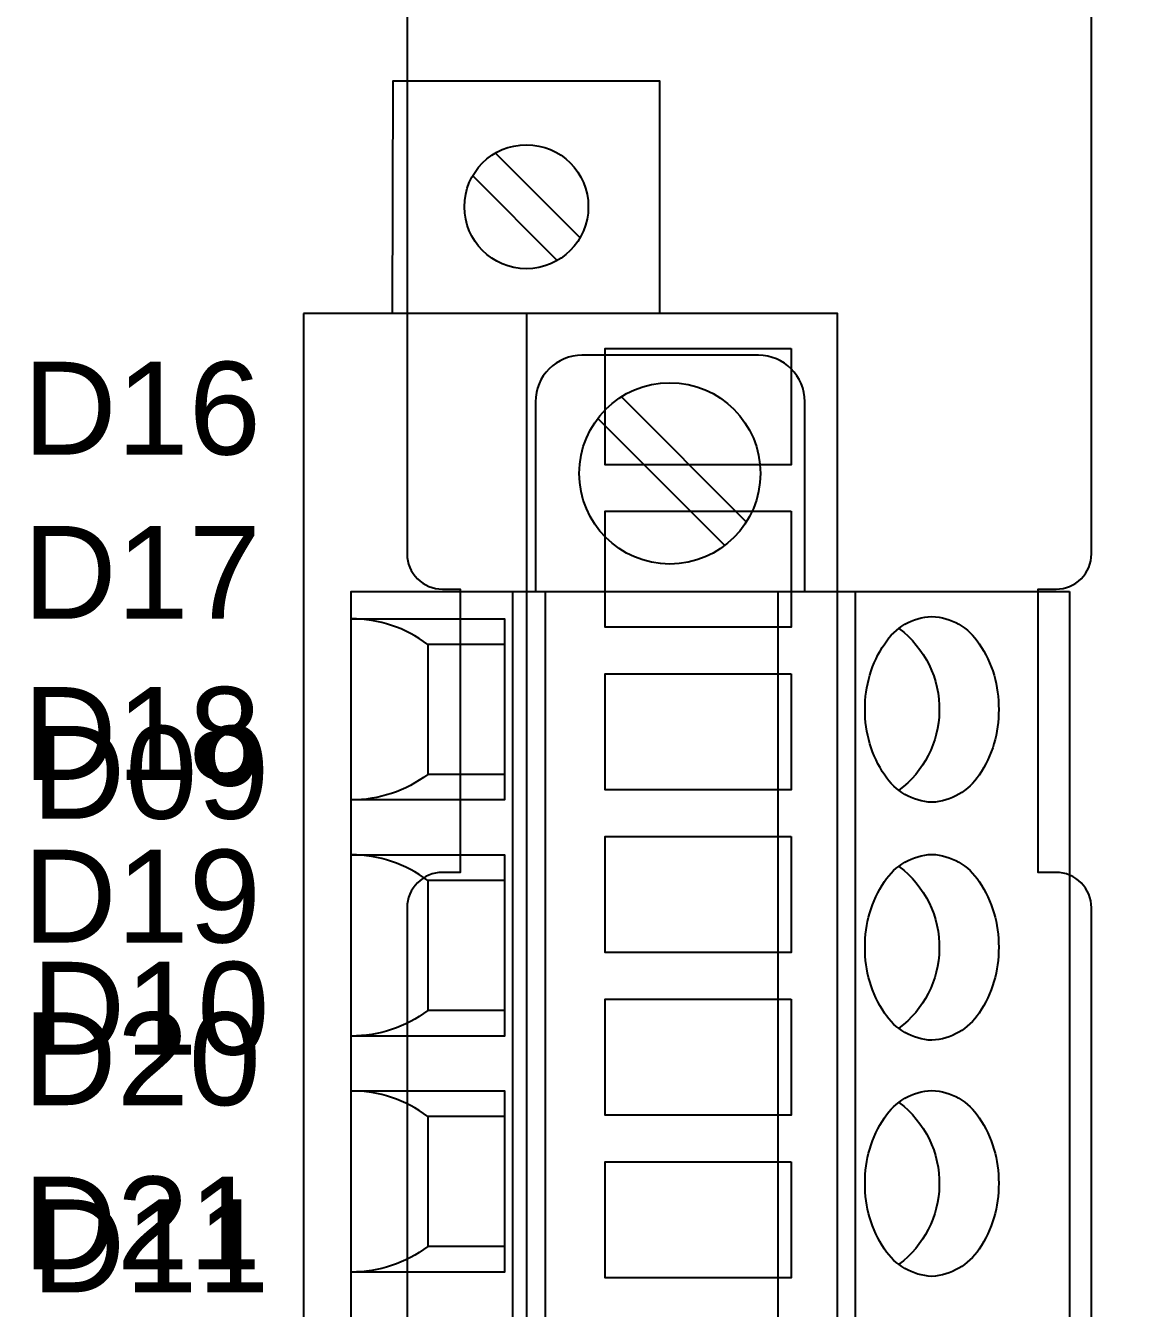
# Model space of a CAD drawing. Extents: x 1 to 23.7, y 0.2 to 17.
# Drawn here: x 18.286 to 19.229, y 3.414 to 4.501 of the extents above; entities that cross this region are included whole.
import ezdxf

# ---------------------------------------------------------------- set-up
doc = ezdxf.new("R2010")
doc.units = 0
doc.header["$MEASUREMENT"] = 0
for name, color, linetype in [('3_01__0-__EMPTY', 7, 'CONTINUOUS'), ('3_02__9X__RTD', 7, 'CONTINUOUS'), ('3_03__91__RTD_TC', 7, 'CONTINUOUS'), ('3_04__1-___4__DI__4__DO__S', 7, 'CONTINUOUS'), ('3_05__B-___4__DI__4__DO__F', 7, 'CONTINUOUS'), ('3_06__C-___4__DI__3__DO', 7, 'CONTINUOUS'), ('3_07__2X___8__DO__STD_FORM', 7, 'CONTINUOUS'), ('3_08__2A___8__DO__STD_FORM', 7, 'CONTINUOUS'), ('3_09__2B___8__DO__STD__6__', 7, 'CONTINUOUS'), ('3_10__2C___8__DO__STD__2__', 7, 'CONTINUOUS'), ('3_11__3-___8__DI', 7, 'CONTINUOUS'), ('3_12__D-___14__DI', 7, 'CONTINUOUS'), ('3_13__5-___8__AI', 7, 'CONTINUOUS'), ('3_14__6-___4__AI__4__AO', 7, 'CONTINUOUS'), ('6_00_____DWG', 7, 'CONTINUOUS')]:
    doc.layers.add(name, color=color, linetype=linetype)
doc.styles.add('ARIAL', font='arial.ttf')

msp = doc.modelspace()

# ---------------------------------------------------------------- linework, layer by layer
at = {"layer": '3_01__0-__EMPTY'}
for points in [[(18.6097, 4.9487), (18.6097, 4.0535, 0.414214), (18.6396, 4.0236), (18.6547, 4.0236), (18.6547, 3.7836), (18.6396, 3.7836, 0.414214), (18.6097, 3.7537), (18.6097, 2.7885, 0.414214)], [(19.1897, 2.7885), (19.1897, 3.7537, 0.414214), (19.1598, 3.7836), (19.1447, 3.7836), (19.1447, 4.0236), (19.1598, 4.0236, 0.414214), (19.1897, 4.0535), (19.1897, 4.9487, 0.414214)]]:
    msp.add_lwpolyline(points, format="xyb", dxfattribs=at)
at = {"layer": '3_02__9X__RTD'}
for points in [[(18.824, 4.257), (18.824, 4.4539), (18.5976, 4.4539), (18.597, 4.257)], [(18.7563, 4.3213), (18.6845, 4.393)], [(18.7563, 4.3213), (18.6845, 4.393)], [(18.6653, 4.3738), (18.737, 4.3021)], [(18.7108, 4.257), (18.7108, 2.1704)]]:
    msp.add_lwpolyline(points, dxfattribs=at)
for points in [[(18.5218, 4.257), (18.5218, 2.1704), (18.9746, 2.1704), (18.9746, 4.257)], [(18.9352, 4.2275), (18.9352, 4.129), (18.7777, 4.129), (18.7777, 4.2275)], [(18.9352, 4.0897), (18.9352, 3.9913), (18.7777, 3.9913), (18.7777, 4.0897)], [(18.9352, 3.9519), (18.9352, 3.8535), (18.7777, 3.8535), (18.7777, 3.9519)], [(18.9352, 3.8141), (18.9352, 3.7157), (18.7777, 3.7157), (18.7777, 3.8141)], [(18.9352, 3.6763), (18.9352, 3.5779), (18.7777, 3.5779), (18.7777, 3.6763)], [(18.9352, 3.5385), (18.9352, 3.4401), (18.7777, 3.4401), (18.7777, 3.5385)]]:
    msp.add_lwpolyline(points, close=True, dxfattribs=at)
msp.add_circle((18.7108, 4.3476), 0.0525, dxfattribs=at)
at = {"layer": '3_03__91__RTD_TC'}
for points in [[(18.824, 4.257), (18.824, 4.4539), (18.5976, 4.4539), (18.597, 4.257)], [(18.7563, 4.3213), (18.6845, 4.393)], [(18.7563, 4.3213), (18.6845, 4.393)], [(18.6653, 4.3738), (18.737, 4.3021)], [(18.7108, 4.257), (18.7108, 2.1704)]]:
    msp.add_lwpolyline(points, dxfattribs=at)
for points in [[(18.5218, 4.257), (18.5218, 2.1704), (18.9746, 2.1704), (18.9746, 4.257)], [(18.9352, 4.2275), (18.9352, 4.129), (18.7777, 4.129), (18.7777, 4.2275)], [(18.9352, 4.0897), (18.9352, 3.9913), (18.7777, 3.9913), (18.7777, 4.0897)], [(18.9352, 3.9519), (18.9352, 3.8535), (18.7777, 3.8535), (18.7777, 3.9519)], [(18.9352, 3.8141), (18.9352, 3.7157), (18.7777, 3.7157), (18.7777, 3.8141)], [(18.9352, 3.6763), (18.9352, 3.5779), (18.7777, 3.5779), (18.7777, 3.6763)], [(18.9352, 3.5385), (18.9352, 3.4401), (18.7777, 3.4401), (18.7777, 3.5385)]]:
    msp.add_lwpolyline(points, close=True, dxfattribs=at)
msp.add_circle((18.7108, 4.3476), 0.0525, dxfattribs=at)
at = {"layer": '3_04__1-___4__DI__4__DO__S'}
for points in [[(18.9468, 4.0217), (18.9468, 4.1824, 0.414169), (18.9075, 4.2217), (18.7579, 4.2217, 0.414258), (18.7185, 4.1824), (18.7185, 4.0217)], [(18.6923, 3.9768), (18.6272, 3.9768, 0.162853), (18.5623, 3.9985, 1.944453)], [(19.0265, 3.9904, -0.001746), (19.0266, 3.9903, -0.240907), (19.0608, 3.9202, -0.231198), (19.0266, 3.8532, -0.005828), (19.0267, 3.8529)], [(18.6923, 3.8666), (18.6272, 3.8666, -0.162853), (18.5623, 3.845, -1.944453)], [(18.6923, 3.7768), (18.6272, 3.7768, 0.162853), (18.5623, 3.7985, 1.944453)], [(19.0265, 3.7888, -0.001746), (19.0266, 3.7887, -0.240907), (19.0608, 3.7186, -0.231198), (19.0266, 3.6516, -0.005828), (19.0267, 3.6513)], [(18.6923, 3.6666), (18.6272, 3.6666, -0.162853), (18.5623, 3.645, -1.944453)], [(18.6923, 3.5768), (18.6272, 3.5768, 0.162853), (18.5623, 3.5985, 1.944453)], [(19.0265, 3.5888, -0.001746), (19.0266, 3.5887, -0.240907), (19.0608, 3.5186, -0.231198), (19.0266, 3.4516, -0.005828), (19.0267, 3.4513)], [(18.6923, 3.4666), (18.6272, 3.4666, -0.162853), (18.5623, 3.445, -1.944453)]]:
    msp.add_lwpolyline(points, format="xyb", dxfattribs=at)
for points in [[(18.7913, 4.1866), (18.8972, 4.0807)], [(18.7713, 4.1682), (18.8789, 4.0606)], [(18.699, 4.0217), (18.699, 2.4217)], [(18.7268, 4.0217), (18.7268, 2.4217)], [(18.9239, 4.0217), (18.9239, 2.4217)], [(18.9894, 4.0217), (18.9894, 2.4217)], [(18.5623, 3.9985), (18.6923, 3.9985), (18.6923, 3.845), (18.5623, 3.845)], [(18.6272, 3.9768), (18.6272, 3.8666)], [(18.5623, 3.7985), (18.6923, 3.7985), (18.6923, 3.645), (18.5623, 3.645)], [(18.6272, 3.7768), (18.6272, 3.6666)], [(18.5623, 3.5985), (18.6923, 3.5985), (18.6923, 3.445), (18.5623, 3.445)], [(18.6272, 3.5768), (18.6272, 3.4666)]]:
    msp.add_lwpolyline(points, dxfattribs=at)
msp.add_lwpolyline([(19.171, 4.0217), (19.171, 2.4217), (18.5623, 2.4217), (18.5623, 4.0217)], close=True, dxfattribs=at)
for points in [[(19.0545, 4.0005, -0.244062), (19.0946, 3.9774, -0.154167), (19.1111, 3.9217, -0.154167), (19.0946, 3.8661, -0.236767), (19.0545, 3.843, -0.24406), (19.0145, 3.8661, -0.154167), (18.9979, 3.9217, -0.154167), (19.0145, 3.9774, -0.244061)], [(19.0545, 3.7989, -0.244062), (19.0945, 3.7758, -0.154167), (19.1111, 3.7202, -0.154167), (19.0945, 3.6645, -0.236767), (19.0545, 3.6414, -0.24406), (19.0144, 3.6645, -0.154167), (18.9979, 3.7202, -0.154167), (19.0144, 3.7758, -0.244061)], [(19.0545, 3.5989, -0.244062), (19.0945, 3.5758, -0.154167), (19.1111, 3.5202, -0.154167), (19.0945, 3.4645, -0.236767), (19.0545, 3.4414, -0.24406), (19.0144, 3.4645, -0.154167), (18.9979, 3.5202, -0.154167), (19.0144, 3.5758, -0.244061)]]:
    msp.add_lwpolyline(points, format="xyb", close=True, dxfattribs=at)
msp.add_circle((18.8324, 4.1217), 0.0768, dxfattribs=at)
at = {"layer": '3_05__B-___4__DI__4__DO__F'}
for points in [[(18.9468, 4.0217), (18.9468, 4.1824, 0.414169), (18.9075, 4.2217), (18.7579, 4.2217, 0.414258), (18.7185, 4.1824), (18.7185, 4.0217)], [(18.6923, 3.9768), (18.6272, 3.9768, 0.162853), (18.5623, 3.9985, 1.944453)], [(19.0265, 3.9904, -0.001746), (19.0266, 3.9903, -0.240907), (19.0608, 3.9202, -0.231198), (19.0266, 3.8532, -0.005828), (19.0267, 3.8529)], [(18.6923, 3.8666), (18.6272, 3.8666, -0.162853), (18.5623, 3.845, -1.944453)], [(18.6923, 3.7768), (18.6272, 3.7768, 0.162853), (18.5623, 3.7985, 1.944453)], [(19.0265, 3.7888, -0.001746), (19.0266, 3.7887, -0.240907), (19.0608, 3.7186, -0.231198), (19.0266, 3.6516, -0.005828), (19.0267, 3.6513)], [(18.6923, 3.6666), (18.6272, 3.6666, -0.162853), (18.5623, 3.645, -1.944453)], [(18.6923, 3.5768), (18.6272, 3.5768, 0.162853), (18.5623, 3.5985, 1.944453)], [(19.0265, 3.5888, -0.001746), (19.0266, 3.5887, -0.240907), (19.0608, 3.5186, -0.231198), (19.0266, 3.4516, -0.005828), (19.0267, 3.4513)], [(18.6923, 3.4666), (18.6272, 3.4666, -0.162853), (18.5623, 3.445, -1.944453)]]:
    msp.add_lwpolyline(points, format="xyb", dxfattribs=at)
for points in [[(18.7913, 4.1866), (18.8972, 4.0807)], [(18.7713, 4.1682), (18.8789, 4.0606)], [(18.699, 4.0217), (18.699, 2.4217)], [(18.7268, 4.0217), (18.7268, 2.4217)], [(18.9239, 4.0217), (18.9239, 2.4217)], [(18.9894, 4.0217), (18.9894, 2.4217)], [(18.5623, 3.9985), (18.6923, 3.9985), (18.6923, 3.845), (18.5623, 3.845)], [(18.6272, 3.9768), (18.6272, 3.8666)], [(18.5623, 3.7985), (18.6923, 3.7985), (18.6923, 3.645), (18.5623, 3.645)], [(18.6272, 3.7768), (18.6272, 3.6666)], [(18.5623, 3.5985), (18.6923, 3.5985), (18.6923, 3.445), (18.5623, 3.445)], [(18.6272, 3.5768), (18.6272, 3.4666)]]:
    msp.add_lwpolyline(points, dxfattribs=at)
msp.add_lwpolyline([(19.171, 4.0217), (19.171, 2.4217), (18.5623, 2.4217), (18.5623, 4.0217)], close=True, dxfattribs=at)
for points in [[(19.0545, 4.0005, -0.244062), (19.0946, 3.9774, -0.154167), (19.1111, 3.9217, -0.154167), (19.0946, 3.8661, -0.236767), (19.0545, 3.843, -0.24406), (19.0145, 3.8661, -0.154167), (18.9979, 3.9217, -0.154167), (19.0145, 3.9774, -0.244061)], [(19.0545, 3.7989, -0.244062), (19.0945, 3.7758, -0.154167), (19.1111, 3.7202, -0.154167), (19.0945, 3.6645, -0.236767), (19.0545, 3.6414, -0.24406), (19.0144, 3.6645, -0.154167), (18.9979, 3.7202, -0.154167), (19.0144, 3.7758, -0.244061)], [(19.0545, 3.5989, -0.244062), (19.0945, 3.5758, -0.154167), (19.1111, 3.5202, -0.154167), (19.0945, 3.4645, -0.236767), (19.0545, 3.4414, -0.24406), (19.0144, 3.4645, -0.154167), (18.9979, 3.5202, -0.154167), (19.0144, 3.5758, -0.244061)]]:
    msp.add_lwpolyline(points, format="xyb", close=True, dxfattribs=at)
msp.add_circle((18.8324, 4.1217), 0.0768, dxfattribs=at)
at = {"layer": '3_06__C-___4__DI__3__DO'}
for points in [[(18.9468, 4.0217), (18.9468, 4.1824, 0.414169), (18.9075, 4.2217), (18.7579, 4.2217, 0.414258), (18.7185, 4.1824), (18.7185, 4.0217)], [(18.6923, 3.9768), (18.6272, 3.9768, 0.162853), (18.5623, 3.9985, 1.944453)], [(19.0265, 3.9904, -0.001746), (19.0266, 3.9903, -0.240907), (19.0608, 3.9202, -0.231198), (19.0266, 3.8532, -0.005828), (19.0267, 3.8529)], [(18.6923, 3.8666), (18.6272, 3.8666, -0.162853), (18.5623, 3.845, -1.944453)], [(18.6923, 3.7768), (18.6272, 3.7768, 0.162853), (18.5623, 3.7985, 1.944453)], [(19.0265, 3.7888, -0.001746), (19.0266, 3.7887, -0.240907), (19.0608, 3.7186, -0.231198), (19.0266, 3.6516, -0.005828), (19.0267, 3.6513)], [(18.6923, 3.6666), (18.6272, 3.6666, -0.162853), (18.5623, 3.645, -1.944453)], [(18.6923, 3.5768), (18.6272, 3.5768, 0.162853), (18.5623, 3.5985, 1.944453)], [(19.0265, 3.5888, -0.001746), (19.0266, 3.5887, -0.240907), (19.0608, 3.5186, -0.231198), (19.0266, 3.4516, -0.005828), (19.0267, 3.4513)], [(18.6923, 3.4666), (18.6272, 3.4666, -0.162853), (18.5623, 3.445, -1.944453)]]:
    msp.add_lwpolyline(points, format="xyb", dxfattribs=at)
for points in [[(18.7913, 4.1866), (18.8972, 4.0807)], [(18.7713, 4.1682), (18.8789, 4.0606)], [(18.699, 4.0217), (18.699, 2.4217)], [(18.7268, 4.0217), (18.7268, 2.4217)], [(18.9239, 4.0217), (18.9239, 2.4217)], [(18.9894, 4.0217), (18.9894, 2.4217)], [(18.5623, 3.9985), (18.6923, 3.9985), (18.6923, 3.845), (18.5623, 3.845)], [(18.6272, 3.9768), (18.6272, 3.8666)], [(18.5623, 3.7985), (18.6923, 3.7985), (18.6923, 3.645), (18.5623, 3.645)], [(18.6272, 3.7768), (18.6272, 3.6666)], [(18.5623, 3.5985), (18.6923, 3.5985), (18.6923, 3.445), (18.5623, 3.445)], [(18.6272, 3.5768), (18.6272, 3.4666)]]:
    msp.add_lwpolyline(points, dxfattribs=at)
msp.add_lwpolyline([(19.171, 4.0217), (19.171, 2.4217), (18.5623, 2.4217), (18.5623, 4.0217)], close=True, dxfattribs=at)
for points in [[(19.0545, 4.0005, -0.244062), (19.0946, 3.9774, -0.154167), (19.1111, 3.9217, -0.154167), (19.0946, 3.8661, -0.236767), (19.0545, 3.843, -0.24406), (19.0145, 3.8661, -0.154167), (18.9979, 3.9217, -0.154167), (19.0145, 3.9774, -0.244061)], [(19.0545, 3.7989, -0.244062), (19.0945, 3.7758, -0.154167), (19.1111, 3.7202, -0.154167), (19.0945, 3.6645, -0.236767), (19.0545, 3.6414, -0.24406), (19.0144, 3.6645, -0.154167), (18.9979, 3.7202, -0.154167), (19.0144, 3.7758, -0.244061)], [(19.0545, 3.5989, -0.244062), (19.0945, 3.5758, -0.154167), (19.1111, 3.5202, -0.154167), (19.0945, 3.4645, -0.236767), (19.0545, 3.4414, -0.24406), (19.0144, 3.4645, -0.154167), (18.9979, 3.5202, -0.154167), (19.0144, 3.5758, -0.244061)]]:
    msp.add_lwpolyline(points, format="xyb", close=True, dxfattribs=at)
msp.add_circle((18.8324, 4.1217), 0.0768, dxfattribs=at)
at = {"layer": '3_07__2X___8__DO__STD_FORM'}
for points in [[(18.9468, 4.0217), (18.9468, 4.1824, 0.414169), (18.9075, 4.2217), (18.7579, 4.2217, 0.414258), (18.7185, 4.1824), (18.7185, 4.0217)], [(18.6923, 3.9768), (18.6272, 3.9768, 0.162853), (18.5623, 3.9985, 1.944453)], [(19.0265, 3.9904, -0.001746), (19.0266, 3.9903, -0.240907), (19.0608, 3.9202, -0.231198), (19.0266, 3.8532, -0.005828), (19.0267, 3.8529)], [(18.6923, 3.8666), (18.6272, 3.8666, -0.162853), (18.5623, 3.845, -1.944453)], [(18.6923, 3.7768), (18.6272, 3.7768, 0.162853), (18.5623, 3.7985, 1.944453)], [(19.0265, 3.7888, -0.001746), (19.0266, 3.7887, -0.240907), (19.0608, 3.7186, -0.231198), (19.0266, 3.6516, -0.005828), (19.0267, 3.6513)], [(18.6923, 3.6666), (18.6272, 3.6666, -0.162853), (18.5623, 3.645, -1.944453)], [(18.6923, 3.5768), (18.6272, 3.5768, 0.162853), (18.5623, 3.5985, 1.944453)], [(19.0265, 3.5888, -0.001746), (19.0266, 3.5887, -0.240907), (19.0608, 3.5186, -0.231198), (19.0266, 3.4516, -0.005828), (19.0267, 3.4513)], [(18.6923, 3.4666), (18.6272, 3.4666, -0.162853), (18.5623, 3.445, -1.944453)]]:
    msp.add_lwpolyline(points, format="xyb", dxfattribs=at)
for points in [[(18.7913, 4.1866), (18.8972, 4.0807)], [(18.7713, 4.1682), (18.8789, 4.0606)], [(18.699, 4.0217), (18.699, 2.4217)], [(18.7268, 4.0217), (18.7268, 2.4217)], [(18.9239, 4.0217), (18.9239, 2.4217)], [(18.9894, 4.0217), (18.9894, 2.4217)], [(18.5623, 3.9985), (18.6923, 3.9985), (18.6923, 3.845), (18.5623, 3.845)], [(18.6272, 3.9768), (18.6272, 3.8666)], [(18.5623, 3.7985), (18.6923, 3.7985), (18.6923, 3.645), (18.5623, 3.645)], [(18.6272, 3.7768), (18.6272, 3.6666)], [(18.5623, 3.5985), (18.6923, 3.5985), (18.6923, 3.445), (18.5623, 3.445)], [(18.6272, 3.5768), (18.6272, 3.4666)]]:
    msp.add_lwpolyline(points, dxfattribs=at)
msp.add_lwpolyline([(19.171, 4.0217), (19.171, 2.4217), (18.5623, 2.4217), (18.5623, 4.0217)], close=True, dxfattribs=at)
for points in [[(19.0545, 4.0005, -0.244062), (19.0946, 3.9774, -0.154167), (19.1111, 3.9217, -0.154167), (19.0946, 3.8661, -0.236767), (19.0545, 3.843, -0.24406), (19.0145, 3.8661, -0.154167), (18.9979, 3.9217, -0.154167), (19.0145, 3.9774, -0.244061)], [(19.0545, 3.7989, -0.244062), (19.0945, 3.7758, -0.154167), (19.1111, 3.7202, -0.154167), (19.0945, 3.6645, -0.236767), (19.0545, 3.6414, -0.24406), (19.0144, 3.6645, -0.154167), (18.9979, 3.7202, -0.154167), (19.0144, 3.7758, -0.244061)], [(19.0545, 3.5989, -0.244062), (19.0945, 3.5758, -0.154167), (19.1111, 3.5202, -0.154167), (19.0945, 3.4645, -0.236767), (19.0545, 3.4414, -0.24406), (19.0144, 3.4645, -0.154167), (18.9979, 3.5202, -0.154167), (19.0144, 3.5758, -0.244061)]]:
    msp.add_lwpolyline(points, format="xyb", close=True, dxfattribs=at)
msp.add_circle((18.8324, 4.1217), 0.0768, dxfattribs=at)
at = {"layer": '3_08__2A___8__DO__STD_FORM'}
for points in [[(18.9468, 4.0217), (18.9468, 4.1824, 0.414169), (18.9075, 4.2217), (18.7579, 4.2217, 0.414258), (18.7185, 4.1824), (18.7185, 4.0217)], [(18.6923, 3.9768), (18.6272, 3.9768, 0.162853), (18.5623, 3.9985, 1.944453)], [(19.0265, 3.9904, -0.001746), (19.0266, 3.9903, -0.240907), (19.0608, 3.9202, -0.231198), (19.0266, 3.8532, -0.005828), (19.0267, 3.8529)], [(18.6923, 3.8666), (18.6272, 3.8666, -0.162853), (18.5623, 3.845, -1.944453)], [(18.6923, 3.7768), (18.6272, 3.7768, 0.162853), (18.5623, 3.7985, 1.944453)], [(19.0265, 3.7888, -0.001746), (19.0266, 3.7887, -0.240907), (19.0608, 3.7186, -0.231198), (19.0266, 3.6516, -0.005828), (19.0267, 3.6513)], [(18.6923, 3.6666), (18.6272, 3.6666, -0.162853), (18.5623, 3.645, -1.944453)], [(18.6923, 3.5768), (18.6272, 3.5768, 0.162853), (18.5623, 3.5985, 1.944453)], [(19.0265, 3.5888, -0.001746), (19.0266, 3.5887, -0.240907), (19.0608, 3.5186, -0.231198), (19.0266, 3.4516, -0.005828), (19.0267, 3.4513)], [(18.6923, 3.4666), (18.6272, 3.4666, -0.162853), (18.5623, 3.445, -1.944453)]]:
    msp.add_lwpolyline(points, format="xyb", dxfattribs=at)
for points in [[(18.7913, 4.1866), (18.8972, 4.0807)], [(18.7713, 4.1682), (18.8789, 4.0606)], [(18.699, 4.0217), (18.699, 2.4217)], [(18.7268, 4.0217), (18.7268, 2.4217)], [(18.9239, 4.0217), (18.9239, 2.4217)], [(18.9894, 4.0217), (18.9894, 2.4217)], [(18.5623, 3.9985), (18.6923, 3.9985), (18.6923, 3.845), (18.5623, 3.845)], [(18.6272, 3.9768), (18.6272, 3.8666)], [(18.5623, 3.7985), (18.6923, 3.7985), (18.6923, 3.645), (18.5623, 3.645)], [(18.6272, 3.7768), (18.6272, 3.6666)], [(18.5623, 3.5985), (18.6923, 3.5985), (18.6923, 3.445), (18.5623, 3.445)], [(18.6272, 3.5768), (18.6272, 3.4666)]]:
    msp.add_lwpolyline(points, dxfattribs=at)
msp.add_lwpolyline([(19.171, 4.0217), (19.171, 2.4217), (18.5623, 2.4217), (18.5623, 4.0217)], close=True, dxfattribs=at)
for points in [[(19.0545, 4.0005, -0.244062), (19.0946, 3.9774, -0.154167), (19.1111, 3.9217, -0.154167), (19.0946, 3.8661, -0.236767), (19.0545, 3.843, -0.24406), (19.0145, 3.8661, -0.154167), (18.9979, 3.9217, -0.154167), (19.0145, 3.9774, -0.244061)], [(19.0545, 3.7989, -0.244062), (19.0945, 3.7758, -0.154167), (19.1111, 3.7202, -0.154167), (19.0945, 3.6645, -0.236767), (19.0545, 3.6414, -0.24406), (19.0144, 3.6645, -0.154167), (18.9979, 3.7202, -0.154167), (19.0144, 3.7758, -0.244061)], [(19.0545, 3.5989, -0.244062), (19.0945, 3.5758, -0.154167), (19.1111, 3.5202, -0.154167), (19.0945, 3.4645, -0.236767), (19.0545, 3.4414, -0.24406), (19.0144, 3.4645, -0.154167), (18.9979, 3.5202, -0.154167), (19.0144, 3.5758, -0.244061)]]:
    msp.add_lwpolyline(points, format="xyb", close=True, dxfattribs=at)
msp.add_circle((18.8324, 4.1217), 0.0768, dxfattribs=at)
at = {"layer": '3_09__2B___8__DO__STD__6__'}
for points in [[(18.9468, 4.0217), (18.9468, 4.1824, 0.414169), (18.9075, 4.2217), (18.7579, 4.2217, 0.414258), (18.7185, 4.1824), (18.7185, 4.0217)], [(18.6923, 3.9768), (18.6272, 3.9768, 0.162853), (18.5623, 3.9985, 1.944453)], [(19.0265, 3.9904, -0.001746), (19.0266, 3.9903, -0.240907), (19.0608, 3.9202, -0.231198), (19.0266, 3.8532, -0.005828), (19.0267, 3.8529)], [(18.6923, 3.8666), (18.6272, 3.8666, -0.162853), (18.5623, 3.845, -1.944453)], [(18.6923, 3.7768), (18.6272, 3.7768, 0.162853), (18.5623, 3.7985, 1.944453)], [(19.0265, 3.7888, -0.001746), (19.0266, 3.7887, -0.240907), (19.0608, 3.7186, -0.231198), (19.0266, 3.6516, -0.005828), (19.0267, 3.6513)], [(18.6923, 3.6666), (18.6272, 3.6666, -0.162853), (18.5623, 3.645, -1.944453)], [(18.6923, 3.5768), (18.6272, 3.5768, 0.162853), (18.5623, 3.5985, 1.944453)], [(19.0265, 3.5888, -0.001746), (19.0266, 3.5887, -0.240907), (19.0608, 3.5186, -0.231198), (19.0266, 3.4516, -0.005828), (19.0267, 3.4513)], [(18.6923, 3.4666), (18.6272, 3.4666, -0.162853), (18.5623, 3.445, -1.944453)]]:
    msp.add_lwpolyline(points, format="xyb", dxfattribs=at)
for points in [[(18.7913, 4.1866), (18.8972, 4.0807)], [(18.7713, 4.1682), (18.8789, 4.0606)], [(18.699, 4.0217), (18.699, 2.4217)], [(18.7268, 4.0217), (18.7268, 2.4217)], [(18.9239, 4.0217), (18.9239, 2.4217)], [(18.9894, 4.0217), (18.9894, 2.4217)], [(18.5623, 3.9985), (18.6923, 3.9985), (18.6923, 3.845), (18.5623, 3.845)], [(18.6272, 3.9768), (18.6272, 3.8666)], [(18.5623, 3.7985), (18.6923, 3.7985), (18.6923, 3.645), (18.5623, 3.645)], [(18.6272, 3.7768), (18.6272, 3.6666)], [(18.5623, 3.5985), (18.6923, 3.5985), (18.6923, 3.445), (18.5623, 3.445)], [(18.6272, 3.5768), (18.6272, 3.4666)]]:
    msp.add_lwpolyline(points, dxfattribs=at)
msp.add_lwpolyline([(19.171, 4.0217), (19.171, 2.4217), (18.5623, 2.4217), (18.5623, 4.0217)], close=True, dxfattribs=at)
for points in [[(19.0545, 4.0005, -0.244062), (19.0946, 3.9774, -0.154167), (19.1111, 3.9217, -0.154167), (19.0946, 3.8661, -0.236767), (19.0545, 3.843, -0.24406), (19.0145, 3.8661, -0.154167), (18.9979, 3.9217, -0.154167), (19.0145, 3.9774, -0.244061)], [(19.0545, 3.7989, -0.244062), (19.0945, 3.7758, -0.154167), (19.1111, 3.7202, -0.154167), (19.0945, 3.6645, -0.236767), (19.0545, 3.6414, -0.24406), (19.0144, 3.6645, -0.154167), (18.9979, 3.7202, -0.154167), (19.0144, 3.7758, -0.244061)], [(19.0545, 3.5989, -0.244062), (19.0945, 3.5758, -0.154167), (19.1111, 3.5202, -0.154167), (19.0945, 3.4645, -0.236767), (19.0545, 3.4414, -0.24406), (19.0144, 3.4645, -0.154167), (18.9979, 3.5202, -0.154167), (19.0144, 3.5758, -0.244061)]]:
    msp.add_lwpolyline(points, format="xyb", close=True, dxfattribs=at)
msp.add_circle((18.8324, 4.1217), 0.0768, dxfattribs=at)
at = {"layer": '3_10__2C___8__DO__STD__2__'}
for points in [[(18.9468, 4.0217), (18.9468, 4.1824, 0.414169), (18.9075, 4.2217), (18.7579, 4.2217, 0.414258), (18.7185, 4.1824), (18.7185, 4.0217)], [(18.6923, 3.9768), (18.6272, 3.9768, 0.162853), (18.5623, 3.9985, 1.944453)], [(19.0265, 3.9904, -0.001746), (19.0266, 3.9903, -0.240907), (19.0608, 3.9202, -0.231198), (19.0266, 3.8532, -0.005828), (19.0267, 3.8529)], [(18.6923, 3.8666), (18.6272, 3.8666, -0.162853), (18.5623, 3.845, -1.944453)], [(18.6923, 3.7768), (18.6272, 3.7768, 0.162853), (18.5623, 3.7985, 1.944453)], [(19.0265, 3.7888, -0.001746), (19.0266, 3.7887, -0.240907), (19.0608, 3.7186, -0.231198), (19.0266, 3.6516, -0.005828), (19.0267, 3.6513)], [(18.6923, 3.6666), (18.6272, 3.6666, -0.162853), (18.5623, 3.645, -1.944453)], [(18.6923, 3.5768), (18.6272, 3.5768, 0.162853), (18.5623, 3.5985, 1.944453)], [(19.0265, 3.5888, -0.001746), (19.0266, 3.5887, -0.240907), (19.0608, 3.5186, -0.231198), (19.0266, 3.4516, -0.005828), (19.0267, 3.4513)], [(18.6923, 3.4666), (18.6272, 3.4666, -0.162853), (18.5623, 3.445, -1.944453)]]:
    msp.add_lwpolyline(points, format="xyb", dxfattribs=at)
for points in [[(18.7913, 4.1866), (18.8972, 4.0807)], [(18.7713, 4.1682), (18.8789, 4.0606)], [(18.699, 4.0217), (18.699, 2.4217)], [(18.7268, 4.0217), (18.7268, 2.4217)], [(18.9239, 4.0217), (18.9239, 2.4217)], [(18.9894, 4.0217), (18.9894, 2.4217)], [(18.5623, 3.9985), (18.6923, 3.9985), (18.6923, 3.845), (18.5623, 3.845)], [(18.6272, 3.9768), (18.6272, 3.8666)], [(18.5623, 3.7985), (18.6923, 3.7985), (18.6923, 3.645), (18.5623, 3.645)], [(18.6272, 3.7768), (18.6272, 3.6666)], [(18.5623, 3.5985), (18.6923, 3.5985), (18.6923, 3.445), (18.5623, 3.445)], [(18.6272, 3.5768), (18.6272, 3.4666)]]:
    msp.add_lwpolyline(points, dxfattribs=at)
msp.add_lwpolyline([(19.171, 4.0217), (19.171, 2.4217), (18.5623, 2.4217), (18.5623, 4.0217)], close=True, dxfattribs=at)
for points in [[(19.0545, 4.0005, -0.244062), (19.0946, 3.9774, -0.154167), (19.1111, 3.9217, -0.154167), (19.0946, 3.8661, -0.236767), (19.0545, 3.843, -0.24406), (19.0145, 3.8661, -0.154167), (18.9979, 3.9217, -0.154167), (19.0145, 3.9774, -0.244061)], [(19.0545, 3.7989, -0.244062), (19.0945, 3.7758, -0.154167), (19.1111, 3.7202, -0.154167), (19.0945, 3.6645, -0.236767), (19.0545, 3.6414, -0.24406), (19.0144, 3.6645, -0.154167), (18.9979, 3.7202, -0.154167), (19.0144, 3.7758, -0.244061)], [(19.0545, 3.5989, -0.244062), (19.0945, 3.5758, -0.154167), (19.1111, 3.5202, -0.154167), (19.0945, 3.4645, -0.236767), (19.0545, 3.4414, -0.24406), (19.0144, 3.4645, -0.154167), (18.9979, 3.5202, -0.154167), (19.0144, 3.5758, -0.244061)]]:
    msp.add_lwpolyline(points, format="xyb", close=True, dxfattribs=at)
msp.add_circle((18.8324, 4.1217), 0.0768, dxfattribs=at)
at = {"layer": '3_11__3-___8__DI'}
for points in [[(18.9468, 4.0217), (18.9468, 4.1824, 0.414169), (18.9075, 4.2217), (18.7579, 4.2217, 0.414258), (18.7185, 4.1824), (18.7185, 4.0217)], [(18.6923, 3.9768), (18.6272, 3.9768, 0.162853), (18.5623, 3.9985, 1.944453)], [(19.0265, 3.9904, -0.001746), (19.0266, 3.9903, -0.240907), (19.0608, 3.9202, -0.231198), (19.0266, 3.8532, -0.005828), (19.0267, 3.8529)], [(18.6923, 3.8666), (18.6272, 3.8666, -0.162853), (18.5623, 3.845, -1.944453)], [(18.6923, 3.7768), (18.6272, 3.7768, 0.162853), (18.5623, 3.7985, 1.944453)], [(19.0265, 3.7888, -0.001746), (19.0266, 3.7887, -0.240907), (19.0608, 3.7186, -0.231198), (19.0266, 3.6516, -0.005828), (19.0267, 3.6513)], [(18.6923, 3.6666), (18.6272, 3.6666, -0.162853), (18.5623, 3.645, -1.944453)], [(18.6923, 3.5768), (18.6272, 3.5768, 0.162853), (18.5623, 3.5985, 1.944453)], [(19.0265, 3.5888, -0.001746), (19.0266, 3.5887, -0.240907), (19.0608, 3.5186, -0.231198), (19.0266, 3.4516, -0.005828), (19.0267, 3.4513)], [(18.6923, 3.4666), (18.6272, 3.4666, -0.162853), (18.5623, 3.445, -1.944453)]]:
    msp.add_lwpolyline(points, format="xyb", dxfattribs=at)
for points in [[(18.7913, 4.1866), (18.8972, 4.0807)], [(18.7713, 4.1682), (18.8789, 4.0606)], [(18.699, 4.0217), (18.699, 2.4217)], [(18.7268, 4.0217), (18.7268, 2.4217)], [(18.9239, 4.0217), (18.9239, 2.4217)], [(18.9894, 4.0217), (18.9894, 2.4217)], [(18.5623, 3.9985), (18.6923, 3.9985), (18.6923, 3.845), (18.5623, 3.845)], [(18.6272, 3.9768), (18.6272, 3.8666)], [(18.5623, 3.7985), (18.6923, 3.7985), (18.6923, 3.645), (18.5623, 3.645)], [(18.6272, 3.7768), (18.6272, 3.6666)], [(18.5623, 3.5985), (18.6923, 3.5985), (18.6923, 3.445), (18.5623, 3.445)], [(18.6272, 3.5768), (18.6272, 3.4666)]]:
    msp.add_lwpolyline(points, dxfattribs=at)
msp.add_lwpolyline([(19.171, 4.0217), (19.171, 2.4217), (18.5623, 2.4217), (18.5623, 4.0217)], close=True, dxfattribs=at)
for points in [[(19.0545, 4.0005, -0.244062), (19.0946, 3.9774, -0.154167), (19.1111, 3.9217, -0.154167), (19.0946, 3.8661, -0.236767), (19.0545, 3.843, -0.24406), (19.0145, 3.8661, -0.154167), (18.9979, 3.9217, -0.154167), (19.0145, 3.9774, -0.244061)], [(19.0545, 3.7989, -0.244062), (19.0945, 3.7758, -0.154167), (19.1111, 3.7202, -0.154167), (19.0945, 3.6645, -0.236767), (19.0545, 3.6414, -0.24406), (19.0144, 3.6645, -0.154167), (18.9979, 3.7202, -0.154167), (19.0144, 3.7758, -0.244061)], [(19.0545, 3.5989, -0.244062), (19.0945, 3.5758, -0.154167), (19.1111, 3.5202, -0.154167), (19.0945, 3.4645, -0.236767), (19.0545, 3.4414, -0.24406), (19.0144, 3.4645, -0.154167), (18.9979, 3.5202, -0.154167), (19.0144, 3.5758, -0.244061)]]:
    msp.add_lwpolyline(points, format="xyb", close=True, dxfattribs=at)
msp.add_circle((18.8324, 4.1217), 0.0768, dxfattribs=at)
at = {"layer": '3_12__D-___14__DI'}
for points in [[(18.9468, 4.0217), (18.9468, 4.1824, 0.414169), (18.9075, 4.2217), (18.7579, 4.2217, 0.414258), (18.7185, 4.1824), (18.7185, 4.0217)], [(18.6923, 3.9768), (18.6272, 3.9768, 0.162853), (18.5623, 3.9985, 1.944453)], [(19.0265, 3.9904, -0.001746), (19.0266, 3.9903, -0.240907), (19.0608, 3.9202, -0.231198), (19.0266, 3.8532, -0.005828), (19.0267, 3.8529)], [(18.6923, 3.8666), (18.6272, 3.8666, -0.162853), (18.5623, 3.845, -1.944453)], [(18.6923, 3.7768), (18.6272, 3.7768, 0.162853), (18.5623, 3.7985, 1.944453)], [(19.0265, 3.7888, -0.001746), (19.0266, 3.7887, -0.240907), (19.0608, 3.7186, -0.231198), (19.0266, 3.6516, -0.005828), (19.0267, 3.6513)], [(18.6923, 3.6666), (18.6272, 3.6666, -0.162853), (18.5623, 3.645, -1.944453)], [(18.6923, 3.5768), (18.6272, 3.5768, 0.162853), (18.5623, 3.5985, 1.944453)], [(19.0265, 3.5888, -0.001746), (19.0266, 3.5887, -0.240907), (19.0608, 3.5186, -0.231198), (19.0266, 3.4516, -0.005828), (19.0267, 3.4513)], [(18.6923, 3.4666), (18.6272, 3.4666, -0.162853), (18.5623, 3.445, -1.944453)]]:
    msp.add_lwpolyline(points, format="xyb", dxfattribs=at)
for points in [[(18.7913, 4.1866), (18.8972, 4.0807)], [(18.7713, 4.1682), (18.8789, 4.0606)], [(18.699, 4.0217), (18.699, 2.4217)], [(18.7268, 4.0217), (18.7268, 2.4217)], [(18.9239, 4.0217), (18.9239, 2.4217)], [(18.9894, 4.0217), (18.9894, 2.4217)], [(18.5623, 3.9985), (18.6923, 3.9985), (18.6923, 3.845), (18.5623, 3.845)], [(18.6272, 3.9768), (18.6272, 3.8666)], [(18.5623, 3.7985), (18.6923, 3.7985), (18.6923, 3.645), (18.5623, 3.645)], [(18.6272, 3.7768), (18.6272, 3.6666)], [(18.5623, 3.5985), (18.6923, 3.5985), (18.6923, 3.445), (18.5623, 3.445)], [(18.6272, 3.5768), (18.6272, 3.4666)]]:
    msp.add_lwpolyline(points, dxfattribs=at)
msp.add_lwpolyline([(19.171, 4.0217), (19.171, 2.4217), (18.5623, 2.4217), (18.5623, 4.0217)], close=True, dxfattribs=at)
for points in [[(19.0545, 4.0005, -0.244062), (19.0946, 3.9774, -0.154167), (19.1111, 3.9217, -0.154167), (19.0946, 3.8661, -0.236767), (19.0545, 3.843, -0.24406), (19.0145, 3.8661, -0.154167), (18.9979, 3.9217, -0.154167), (19.0145, 3.9774, -0.244061)], [(19.0545, 3.7989, -0.244062), (19.0945, 3.7758, -0.154167), (19.1111, 3.7202, -0.154167), (19.0945, 3.6645, -0.236767), (19.0545, 3.6414, -0.24406), (19.0144, 3.6645, -0.154167), (18.9979, 3.7202, -0.154167), (19.0144, 3.7758, -0.244061)], [(19.0545, 3.5989, -0.244062), (19.0945, 3.5758, -0.154167), (19.1111, 3.5202, -0.154167), (19.0945, 3.4645, -0.236767), (19.0545, 3.4414, -0.24406), (19.0144, 3.4645, -0.154167), (18.9979, 3.5202, -0.154167), (19.0144, 3.5758, -0.244061)]]:
    msp.add_lwpolyline(points, format="xyb", close=True, dxfattribs=at)
msp.add_circle((18.8324, 4.1217), 0.0768, dxfattribs=at)
at = {"layer": '3_13__5-___8__AI'}
for points in [[(18.9468, 4.0217), (18.9468, 4.1824, 0.414169), (18.9075, 4.2217), (18.7579, 4.2217, 0.414258), (18.7185, 4.1824), (18.7185, 4.0217)], [(18.6923, 3.9768), (18.6272, 3.9768, 0.162853), (18.5623, 3.9985, 1.944453)], [(19.0265, 3.9904, -0.001746), (19.0266, 3.9903, -0.240907), (19.0608, 3.9202, -0.231198), (19.0266, 3.8532, -0.005828), (19.0267, 3.8529)], [(18.6923, 3.8666), (18.6272, 3.8666, -0.162853), (18.5623, 3.845, -1.944453)], [(18.6923, 3.7768), (18.6272, 3.7768, 0.162853), (18.5623, 3.7985, 1.944453)], [(19.0265, 3.7888, -0.001746), (19.0266, 3.7887, -0.240907), (19.0608, 3.7186, -0.231198), (19.0266, 3.6516, -0.005828), (19.0267, 3.6513)], [(18.6923, 3.6666), (18.6272, 3.6666, -0.162853), (18.5623, 3.645, -1.944453)], [(18.6923, 3.5768), (18.6272, 3.5768, 0.162853), (18.5623, 3.5985, 1.944453)], [(19.0265, 3.5888, -0.001746), (19.0266, 3.5887, -0.240907), (19.0608, 3.5186, -0.231198), (19.0266, 3.4516, -0.005828), (19.0267, 3.4513)], [(18.6923, 3.4666), (18.6272, 3.4666, -0.162853), (18.5623, 3.445, -1.944453)]]:
    msp.add_lwpolyline(points, format="xyb", dxfattribs=at)
for points in [[(18.7913, 4.1866), (18.8972, 4.0807)], [(18.7713, 4.1682), (18.8789, 4.0606)], [(18.699, 4.0217), (18.699, 2.4217)], [(18.7268, 4.0217), (18.7268, 2.4217)], [(18.9239, 4.0217), (18.9239, 2.4217)], [(18.9894, 4.0217), (18.9894, 2.4217)], [(18.5623, 3.9985), (18.6923, 3.9985), (18.6923, 3.845), (18.5623, 3.845)], [(18.6272, 3.9768), (18.6272, 3.8666)], [(18.5623, 3.7985), (18.6923, 3.7985), (18.6923, 3.645), (18.5623, 3.645)], [(18.6272, 3.7768), (18.6272, 3.6666)], [(18.5623, 3.5985), (18.6923, 3.5985), (18.6923, 3.445), (18.5623, 3.445)], [(18.6272, 3.5768), (18.6272, 3.4666)]]:
    msp.add_lwpolyline(points, dxfattribs=at)
msp.add_lwpolyline([(19.171, 4.0217), (19.171, 2.4217), (18.5623, 2.4217), (18.5623, 4.0217)], close=True, dxfattribs=at)
for points in [[(19.0545, 4.0005, -0.244062), (19.0946, 3.9774, -0.154167), (19.1111, 3.9217, -0.154167), (19.0946, 3.8661, -0.236767), (19.0545, 3.843, -0.24406), (19.0145, 3.8661, -0.154167), (18.9979, 3.9217, -0.154167), (19.0145, 3.9774, -0.244061)], [(19.0545, 3.7989, -0.244062), (19.0945, 3.7758, -0.154167), (19.1111, 3.7202, -0.154167), (19.0945, 3.6645, -0.236767), (19.0545, 3.6414, -0.24406), (19.0144, 3.6645, -0.154167), (18.9979, 3.7202, -0.154167), (19.0144, 3.7758, -0.244061)], [(19.0545, 3.5989, -0.244062), (19.0945, 3.5758, -0.154167), (19.1111, 3.5202, -0.154167), (19.0945, 3.4645, -0.236767), (19.0545, 3.4414, -0.24406), (19.0144, 3.4645, -0.154167), (18.9979, 3.5202, -0.154167), (19.0144, 3.5758, -0.244061)]]:
    msp.add_lwpolyline(points, format="xyb", close=True, dxfattribs=at)
msp.add_circle((18.8324, 4.1217), 0.0768, dxfattribs=at)
at = {"layer": '3_14__6-___4__AI__4__AO'}
for points in [[(18.9468, 4.0217), (18.9468, 4.1824, 0.414169), (18.9075, 4.2217), (18.7579, 4.2217, 0.414258), (18.7185, 4.1824), (18.7185, 4.0217)], [(18.6923, 3.9768), (18.6272, 3.9768, 0.162853), (18.5623, 3.9985, 1.944453)], [(19.0265, 3.9904, -0.001746), (19.0266, 3.9903, -0.240907), (19.0608, 3.9202, -0.231198), (19.0266, 3.8532, -0.005828), (19.0267, 3.8529)], [(18.6923, 3.8666), (18.6272, 3.8666, -0.162853), (18.5623, 3.845, -1.944453)], [(18.6923, 3.7768), (18.6272, 3.7768, 0.162853), (18.5623, 3.7985, 1.944453)], [(19.0265, 3.7888, -0.001746), (19.0266, 3.7887, -0.240907), (19.0608, 3.7186, -0.231198), (19.0266, 3.6516, -0.005828), (19.0267, 3.6513)], [(18.6923, 3.6666), (18.6272, 3.6666, -0.162853), (18.5623, 3.645, -1.944453)], [(18.6923, 3.5768), (18.6272, 3.5768, 0.162853), (18.5623, 3.5985, 1.944453)], [(19.0265, 3.5888, -0.001746), (19.0266, 3.5887, -0.240907), (19.0608, 3.5186, -0.231198), (19.0266, 3.4516, -0.005828), (19.0267, 3.4513)], [(18.6923, 3.4666), (18.6272, 3.4666, -0.162853), (18.5623, 3.445, -1.944453)]]:
    msp.add_lwpolyline(points, format="xyb", dxfattribs=at)
for points in [[(18.7913, 4.1866), (18.8972, 4.0807)], [(18.7713, 4.1682), (18.8789, 4.0606)], [(18.699, 4.0217), (18.699, 2.4217)], [(18.7268, 4.0217), (18.7268, 2.4217)], [(18.9239, 4.0217), (18.9239, 2.4217)], [(18.9894, 4.0217), (18.9894, 2.4217)], [(18.5623, 3.9985), (18.6923, 3.9985), (18.6923, 3.845), (18.5623, 3.845)], [(18.6272, 3.9768), (18.6272, 3.8666)], [(18.5623, 3.7985), (18.6923, 3.7985), (18.6923, 3.645), (18.5623, 3.645)], [(18.6272, 3.7768), (18.6272, 3.6666)], [(18.5623, 3.5985), (18.6923, 3.5985), (18.6923, 3.445), (18.5623, 3.445)], [(18.6272, 3.5768), (18.6272, 3.4666)]]:
    msp.add_lwpolyline(points, dxfattribs=at)
msp.add_lwpolyline([(19.171, 4.0217), (19.171, 2.4217), (18.5623, 2.4217), (18.5623, 4.0217)], close=True, dxfattribs=at)
for points in [[(19.0545, 4.0005, -0.244062), (19.0946, 3.9774, -0.154167), (19.1111, 3.9217, -0.154167), (19.0946, 3.8661, -0.236767), (19.0545, 3.843, -0.24406), (19.0145, 3.8661, -0.154167), (18.9979, 3.9217, -0.154167), (19.0145, 3.9774, -0.244061)], [(19.0545, 3.7989, -0.244062), (19.0945, 3.7758, -0.154167), (19.1111, 3.7202, -0.154167), (19.0945, 3.6645, -0.236767), (19.0545, 3.6414, -0.24406), (19.0144, 3.6645, -0.154167), (18.9979, 3.7202, -0.154167), (19.0144, 3.7758, -0.244061)], [(19.0545, 3.5989, -0.244062), (19.0945, 3.5758, -0.154167), (19.1111, 3.5202, -0.154167), (19.0945, 3.4645, -0.236767), (19.0545, 3.4414, -0.24406), (19.0144, 3.4645, -0.154167), (18.9979, 3.5202, -0.154167), (19.0144, 3.5758, -0.244061)]]:
    msp.add_lwpolyline(points, format="xyb", close=True, dxfattribs=at)
msp.add_circle((18.8324, 4.1217), 0.0768, dxfattribs=at)
at = {"layer": '6_00_____DWG'}
msp.add_lwpolyline([(23, 6.8335), (23, 2.1681, -0.414214), (22.9213, 2.0894), (22.8327, 2.0894, 0.414214), (22.7146, 1.9713), (22.7146, 1.8827, -0.414213), (22.6358, 1.804), (16.0807, 1.804, -0.414213), (16.002, 1.8827), (16.002, 1.9713, 0.414213), (15.8839, 2.0894), (15.7953, 2.0894, -0.414213), (15.7165, 2.1681, -0.000001), (15.7165, 6.8335, -0.414214), (15.7953, 6.9122), (15.8839, 6.9122, 0.414214), (16.002, 7.0303), (16.002, 7.1189, -0.414214), (16.0807, 7.1977), (22.6358, 7.1977, -0.414213), (22.7146, 7.1189), (22.7146, 7.0303, 0.414213), (22.8327, 6.9122), (22.9213, 6.9122, -0.414213)], format="xyb", close=True, dxfattribs=at)

# ---------------------------------------------------------------- texts
at = {"layer": '3_01__0-__EMPTY', "style": 'ARIAL'}
for s, p in [('D09', (18.2914, 3.8291)), ('D10', (18.2914, 3.6292)), ('D11', (18.2914, 3.4279))]:
    msp.add_text(s, height=0.07867, dxfattribs=at).set_placement(p)
at = {"layer": '3_02__9X__RTD', "style": 'ARIAL'}
for s, p in [('D16', (18.2842, 4.1376)), ('D17', (18.2842, 3.9985)), ('D18', (18.2842, 3.862)), ('D19', (18.2842, 3.7242)), ('D20', (18.2842, 3.5864)), ('D21', (18.2842, 3.4473))]:
    msp.add_text(s, height=0.07867, dxfattribs=at).set_placement(p)
at = {"layer": '3_03__91__RTD_TC', "style": 'ARIAL'}
for s, p in [('D16', (18.2842, 4.1376)), ('D17', (18.2842, 3.9985)), ('D18', (18.2842, 3.862)), ('D19', (18.2842, 3.7242)), ('D20', (18.2842, 3.5864)), ('D21', (18.2842, 3.4473))]:
    msp.add_text(s, height=0.07867, dxfattribs=at).set_placement(p)
at = {"layer": '3_04__1-___4__DI__4__DO__S', "style": 'ARIAL'}
for s, p in [('D09', (18.2914, 3.8291)), ('D10', (18.2914, 3.6292)), ('D11', (18.2914, 3.4279))]:
    msp.add_text(s, height=0.07867, dxfattribs=at).set_placement(p)
at = {"layer": '3_05__B-___4__DI__4__DO__F', "style": 'ARIAL'}
for s, p in [('D09', (18.2914, 3.8291)), ('D10', (18.2914, 3.6292)), ('D11', (18.2914, 3.4279))]:
    msp.add_text(s, height=0.07867, dxfattribs=at).set_placement(p)
at = {"layer": '3_06__C-___4__DI__3__DO', "style": 'ARIAL'}
for s, p in [('D09', (18.2914, 3.8291)), ('D10', (18.2914, 3.6292)), ('D11', (18.2914, 3.4279))]:
    msp.add_text(s, height=0.07867, dxfattribs=at).set_placement(p)
at = {"layer": '3_07__2X___8__DO__STD_FORM', "style": 'ARIAL'}
for s, p in [('D09', (18.2914, 3.8291)), ('D10', (18.2914, 3.6292)), ('D11', (18.2914, 3.4279))]:
    msp.add_text(s, height=0.07867, dxfattribs=at).set_placement(p)
at = {"layer": '3_08__2A___8__DO__STD_FORM', "style": 'ARIAL'}
for s, p in [('D09', (18.2914, 3.8291)), ('D10', (18.2914, 3.6292)), ('D11', (18.2914, 3.4279))]:
    msp.add_text(s, height=0.07867, dxfattribs=at).set_placement(p)
at = {"layer": '3_09__2B___8__DO__STD__6__', "style": 'ARIAL'}
for s, p in [('D09', (18.2914, 3.8291)), ('D10', (18.2914, 3.6292)), ('D11', (18.2914, 3.4279))]:
    msp.add_text(s, height=0.07867, dxfattribs=at).set_placement(p)
at = {"layer": '3_10__2C___8__DO__STD__2__', "style": 'ARIAL'}
for s, p in [('D09', (18.2914, 3.8291)), ('D10', (18.2914, 3.6292)), ('D11', (18.2914, 3.4279))]:
    msp.add_text(s, height=0.07867, dxfattribs=at).set_placement(p)
at = {"layer": '3_11__3-___8__DI', "style": 'ARIAL'}
for s, p in [('D09', (18.2914, 3.8291)), ('D10', (18.2914, 3.6292)), ('D11', (18.2914, 3.4279))]:
    msp.add_text(s, height=0.07867, dxfattribs=at).set_placement(p)
at = {"layer": '3_12__D-___14__DI', "style": 'ARIAL'}
for s, p in [('D09', (18.2914, 3.8291)), ('D10', (18.2914, 3.6292)), ('D11', (18.2914, 3.4279))]:
    msp.add_text(s, height=0.07867, dxfattribs=at).set_placement(p)
at = {"layer": '3_13__5-___8__AI', "style": 'ARIAL'}
for s, p in [('D09', (18.2914, 3.8291)), ('D10', (18.2914, 3.6292)), ('D11', (18.2914, 3.4279))]:
    msp.add_text(s, height=0.07867, dxfattribs=at).set_placement(p)
at = {"layer": '3_14__6-___4__AI__4__AO', "style": 'ARIAL'}
for s, p in [('D09', (18.2914, 3.8291)), ('D10', (18.2914, 3.6292)), ('D11', (18.2914, 3.4279))]:
    msp.add_text(s, height=0.07867, dxfattribs=at).set_placement(p)

doc.saveas('drawing.dxf')
